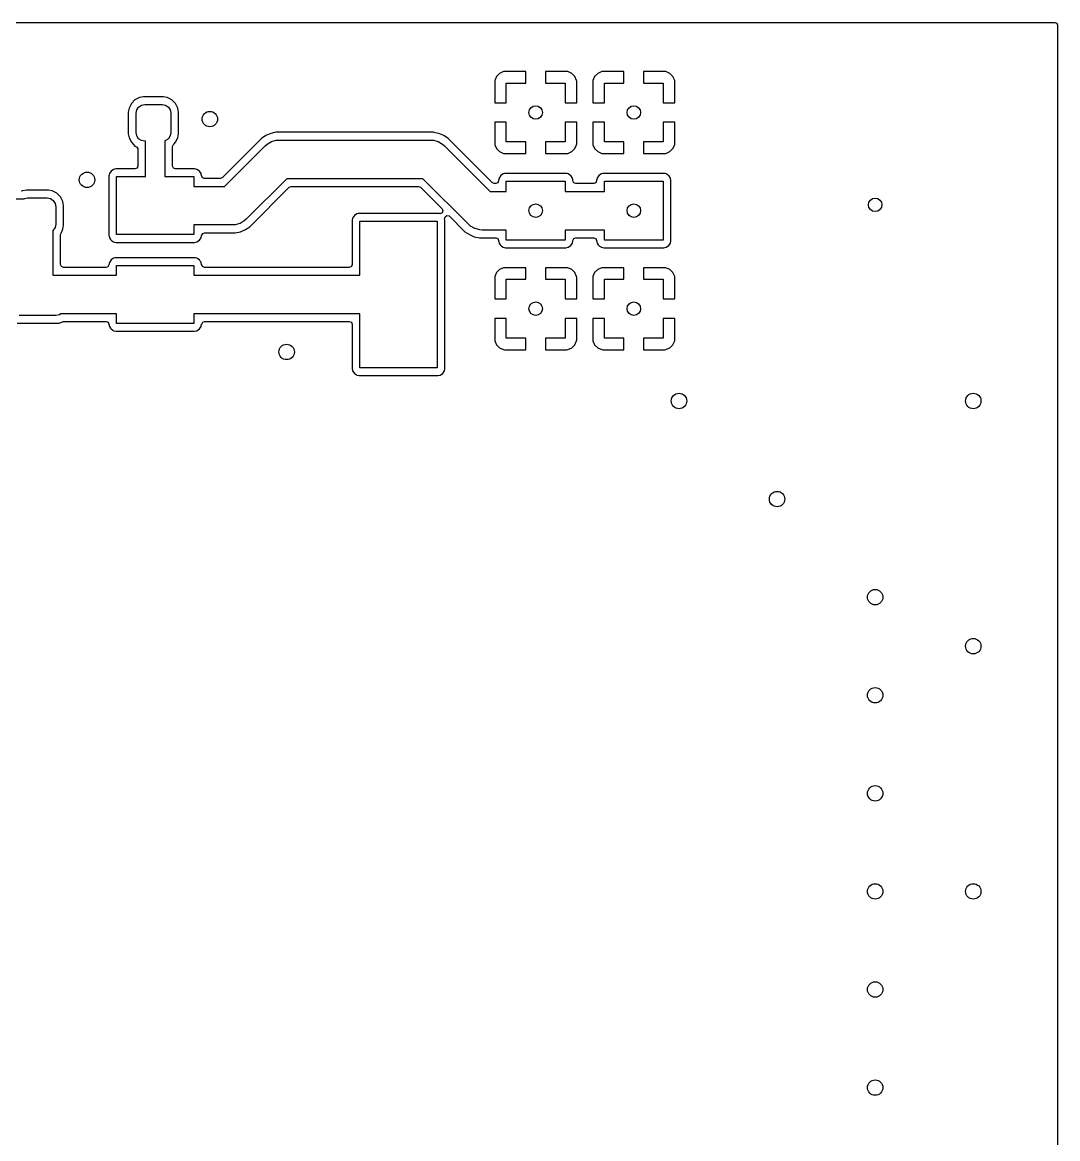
# Model space of a CAD drawing. Extents: x 2.36 to 5.14, y -5.39 to -2.61.
# Drawn here: x 4.081 to 5.136, y -3.752 to -2.614 of the extents above; entities that cross this region are included whole.
import ezdxf

# ---------------------------------------------------------------- set-up
doc = ezdxf.new("R2010")
doc.units = 0
doc.header["$MEASUREMENT"] = 0
doc.layers.add('BLACK', color=7, linetype='CONTINUOUS')

msp = doc.modelspace()

# ---------------------------------------------------------------- linework, layer by layer
at = {"layer": 'BLACK', "linetype": 'CONTINUOUS'}
for p, q in [((2.3669, -2.614), (5.1331, -2.614)), ((5.1331, -2.614), (5.1352, -2.6148)), ((5.1352, -2.6148), (5.136, -2.6169)), ((5.136, -2.6169), (5.136, -5.3831)), ((4.5622, -2.6732), (4.5621, -2.6741)), ((4.5621, -2.6741), (4.5621, -2.6959)), ((4.564, -2.6691), (4.5622, -2.6732)), ((4.5671, -2.666), (4.564, -2.6691)), ((4.5712, -2.6642), (4.5671, -2.666)), ((4.5722, -2.6641), (4.5712, -2.6642)), ((4.5712, -2.6642), (4.5712, -2.6642)), ((4.5939, -2.6641), (4.5722, -2.6641)), ((4.5939, -2.6759), (4.5939, -2.6641)), ((4.6357, -2.6641), (4.6139, -2.6641)), ((4.6139, -2.6641), (4.6139, -2.6759)), ((4.6367, -2.6642), (4.6357, -2.6641)), ((4.6407, -2.666), (4.6367, -2.6642)), ((4.6367, -2.6642), (4.6367, -2.6642)), ((4.6438, -2.6691), (4.6407, -2.666)), ((4.6456, -2.6732), (4.6438, -2.6691)), ((4.6457, -2.6741), (4.6456, -2.6732)), ((4.6456, -2.6732), (4.6456, -2.6732)), ((4.6457, -2.6959), (4.6457, -2.6741)), ((4.6457, -2.6741), (4.6457, -2.6741)), ((4.6622, -2.6732), (4.6621, -2.6741)), ((4.6621, -2.6741), (4.6621, -2.6959)), ((4.664, -2.6691), (4.6622, -2.6732)), ((4.6671, -2.666), (4.664, -2.6691)), ((4.6712, -2.6642), (4.6671, -2.666)), ((4.6722, -2.6641), (4.6712, -2.6642)), ((4.6712, -2.6642), (4.6712, -2.6642)), ((4.6939, -2.6641), (4.6722, -2.6641)), ((4.6939, -2.6759), (4.6939, -2.6641)), ((4.7357, -2.6641), (4.7139, -2.6641)), ((4.7139, -2.6641), (4.7139, -2.6759)), ((4.7367, -2.6642), (4.7357, -2.6641)), ((4.7407, -2.666), (4.7367, -2.6642)), ((4.7367, -2.6642), (4.7367, -2.6642)), ((4.7438, -2.6691), (4.7407, -2.666)), ((4.7456, -2.6732), (4.7438, -2.6691)), ((4.7457, -2.6741), (4.7456, -2.6732)), ((4.7456, -2.6732), (4.7456, -2.6732)), ((4.7457, -2.6959), (4.7457, -2.6741)), ((4.5739, -2.6959), (4.5739, -2.6759)), ((4.5739, -2.6759), (4.5939, -2.6759)), ((4.6139, -2.6759), (4.6339, -2.6759)), ((4.6339, -2.6759), (4.6339, -2.6959)), ((4.6739, -2.6959), (4.6739, -2.6759)), ((4.6739, -2.6759), (4.6939, -2.6759)), ((4.7139, -2.6759), (4.7339, -2.6759)), ((4.7339, -2.6759), (4.7339, -2.6959)), ((4.1917, -2.6967), (4.1893, -2.7015)), ((4.1954, -2.693), (4.1917, -2.6967)), ((4.2001, -2.6906), (4.1954, -2.693)), ((4.2041, -2.6899), (4.2001, -2.6906)), ((4.2001, -2.6906), (4.2001, -2.6906)), ((4.2244, -2.6899), (4.2041, -2.6899)), ((4.2041, -2.6899), (4.2041, -2.6899)), ((4.2283, -2.6906), (4.2244, -2.6899)), ((4.2244, -2.6899), (4.2244, -2.6899)), ((4.2331, -2.693), (4.2283, -2.6906)), ((4.2283, -2.6906), (4.2283, -2.6906)), ((4.2368, -2.6967), (4.2331, -2.693)), ((4.2331, -2.693), (4.2331, -2.693)), ((4.2392, -2.7015), (4.2368, -2.6967)), ((4.5621, -2.6959), (4.5739, -2.6959)), ((4.6339, -2.6959), (4.6457, -2.6959)), ((4.6621, -2.6959), (4.6739, -2.6959)), ((4.7339, -2.6959), (4.7457, -2.6959)), ((4.1893, -2.7015), (4.1886, -2.7054)), ((4.1886, -2.7054), (4.1886, -2.7277)), ((4.1893, -2.7015), (4.1893, -2.7015)), ((4.1965, -2.7067), (4.1972, -2.7033)), ((4.1965, -2.7264), (4.1965, -2.7067)), ((4.1972, -2.7033), (4.1991, -2.7004)), ((4.1991, -2.7004), (4.202, -2.6985)), ((4.202, -2.6985), (4.2054, -2.6978)), ((4.2054, -2.6978), (4.2231, -2.6978)), ((4.2231, -2.6978), (4.2265, -2.6985)), ((4.2265, -2.6985), (4.2294, -2.7004)), ((4.2294, -2.7004), (4.2313, -2.7033)), ((4.2313, -2.7033), (4.232, -2.7067)), ((4.232, -2.7067), (4.232, -2.7264)), ((4.2398, -2.7054), (4.2392, -2.7015)), ((4.2398, -2.7277), (4.2398, -2.7054)), ((4.5621, -2.7159), (4.5621, -2.7377)), ((4.5739, -2.7159), (4.5621, -2.7159)), ((4.5739, -2.7359), (4.5739, -2.7159)), ((4.6457, -2.7159), (4.6339, -2.7159)), ((4.6339, -2.7159), (4.6339, -2.7359)), ((4.6457, -2.7377), (4.6457, -2.7159)), ((4.6621, -2.7159), (4.6621, -2.7377)), ((4.6739, -2.7159), (4.6621, -2.7159)), ((4.6739, -2.7359), (4.6739, -2.7159)), ((4.7457, -2.7159), (4.7339, -2.7159)), ((4.7339, -2.7159), (4.7339, -2.7359)), ((4.7457, -2.7377), (4.7457, -2.7159)), ((4.1886, -2.7277), (4.1893, -2.7316)), ((4.1972, -2.7298), (4.1965, -2.7264)), ((4.1991, -2.7326), (4.1972, -2.7298)), ((4.2313, -2.7298), (4.2294, -2.7326)), ((4.232, -2.7264), (4.2313, -2.7298)), ((4.2392, -2.7316), (4.2398, -2.7277)), ((4.3289, -2.7293), (4.3244, -2.7323)), ((4.3339, -2.7272), (4.3289, -2.7293)), ((4.3377, -2.7264), (4.3339, -2.7272)), ((4.3339, -2.7272), (4.3339, -2.7272)), ((4.3393, -2.7261), (4.3377, -2.7264)), ((4.3447, -2.7261), (4.3393, -2.7261)), ((4.4581, -2.7261), (4.3447, -2.7261)), ((4.4997, -2.7261), (4.4581, -2.7261)), ((4.5015, -2.7265), (4.4997, -2.7261)), ((4.4997, -2.7261), (4.4997, -2.7261)), ((4.5051, -2.7272), (4.5015, -2.7265)), ((4.5101, -2.7293), (4.5051, -2.7272)), ((4.5051, -2.7272), (4.5051, -2.7272)), ((4.5146, -2.7323), (4.5101, -2.7293)), ((4.1893, -2.7316), (4.1893, -2.7316)), ((4.1893, -2.7316), (4.1917, -2.7363)), ((4.1917, -2.7363), (4.1954, -2.7401)), ((4.1954, -2.7401), (4.1968, -2.7408)), ((4.1968, -2.7408), (4.1982, -2.7425)), ((4.1982, -2.7425), (4.1983, -2.7434)), ((4.202, -2.7346), (4.1991, -2.7326)), ((4.2054, -2.7352), (4.202, -2.7346)), ((4.2062, -2.7352), (4.2054, -2.7352)), ((4.2062, -2.7713), (4.2062, -2.7352)), ((4.2265, -2.7346), (4.2259, -2.7347)), ((4.2259, -2.7347), (4.2259, -2.7713)), ((4.2294, -2.7326), (4.2265, -2.7346)), ((4.2338, -2.7406), (4.2347, -2.7385)), ((4.2338, -2.7605), (4.2338, -2.7406)), ((4.2347, -2.7385), (4.2355, -2.7377)), ((4.2355, -2.7377), (4.2368, -2.7363)), ((4.2368, -2.7363), (4.2392, -2.7316)), ((4.3244, -2.7323), (4.2843, -2.7724)), ((4.2867, -2.7812), (4.3281, -2.7398)), ((4.3244, -2.7323), (4.3244, -2.7323)), ((4.3281, -2.7398), (4.33, -2.7381)), ((4.33, -2.7381), (4.3344, -2.7355)), ((4.33, -2.7381), (4.33, -2.7381)), ((4.3344, -2.7355), (4.3394, -2.7342)), ((4.3394, -2.7342), (4.342, -2.734)), ((4.3394, -2.7342), (4.3394, -2.7342)), ((4.342, -2.734), (4.4554, -2.734)), ((4.4554, -2.734), (4.497, -2.734)), ((4.497, -2.734), (4.4996, -2.7342)), ((4.4996, -2.7342), (4.4996, -2.7342)), ((4.4996, -2.7342), (4.5046, -2.7355)), ((4.5046, -2.7355), (4.509, -2.7381)), ((4.509, -2.7381), (4.509, -2.7381)), ((4.509, -2.7381), (4.5109, -2.7398)), ((4.5109, -2.7398), (4.5575, -2.7863)), ((4.5599, -2.7776), (4.5146, -2.7323)), ((4.5621, -2.7377), (4.5622, -2.7387)), ((4.5622, -2.7387), (4.5622, -2.7387)), ((4.5622, -2.7387), (4.564, -2.7427)), ((4.564, -2.7427), (4.5671, -2.7458)), ((4.5939, -2.7359), (4.5739, -2.7359)), ((4.5939, -2.7477), (4.5939, -2.7359)), ((4.6339, -2.7359), (4.6139, -2.7359)), ((4.6139, -2.7359), (4.6139, -2.7477)), ((4.6407, -2.7458), (4.6438, -2.7427)), ((4.6438, -2.7427), (4.6456, -2.7387)), ((4.6456, -2.7387), (4.6457, -2.7377)), ((4.6621, -2.7377), (4.6622, -2.7387)), ((4.6622, -2.7387), (4.6622, -2.7387)), ((4.6622, -2.7387), (4.664, -2.7427)), ((4.664, -2.7427), (4.6671, -2.7458)), ((4.6939, -2.7359), (4.6739, -2.7359)), ((4.6939, -2.7477), (4.6939, -2.7359)), ((4.7339, -2.7359), (4.7139, -2.7359)), ((4.7139, -2.7359), (4.7139, -2.7477)), ((4.7407, -2.7458), (4.7438, -2.7427)), ((4.7438, -2.7427), (4.7456, -2.7387)), ((4.7456, -2.7387), (4.7457, -2.7377)), ((4.1983, -2.7434), (4.1983, -2.7605)), ((4.5671, -2.7458), (4.5712, -2.7476)), ((4.5712, -2.7476), (4.5712, -2.7476)), ((4.5712, -2.7476), (4.5722, -2.7477)), ((4.5722, -2.7477), (4.5939, -2.7477)), ((4.6139, -2.7477), (4.6357, -2.7477)), ((4.6357, -2.7477), (4.6367, -2.7476)), ((4.6367, -2.7476), (4.6407, -2.7458)), ((4.6367, -2.7476), (4.6367, -2.7476)), ((4.6671, -2.7458), (4.6712, -2.7476)), ((4.6712, -2.7476), (4.6712, -2.7476)), ((4.6712, -2.7476), (4.6722, -2.7477)), ((4.6722, -2.7477), (4.6939, -2.7477)), ((4.7139, -2.7477), (4.7357, -2.7477)), ((4.7357, -2.7477), (4.7367, -2.7476)), ((4.7367, -2.7476), (4.7407, -2.7458)), ((4.7367, -2.7476), (4.7367, -2.7476)), ((4.1736, -2.7639), (4.171, -2.7656)), ((4.1748, -2.7637), (4.1736, -2.7639)), ((4.1759, -2.7634), (4.1748, -2.7637)), ((4.1954, -2.7634), (4.1759, -2.7634)), ((4.1975, -2.7626), (4.1954, -2.7634)), ((4.1983, -2.7605), (4.1975, -2.7626)), ((4.2347, -2.7626), (4.2338, -2.7605)), ((4.2367, -2.7634), (4.2347, -2.7626)), ((4.2562, -2.7634), (4.2367, -2.7634)), ((4.2574, -2.7637), (4.2562, -2.7634)), ((4.2562, -2.7634), (4.2562, -2.7634)), ((4.2585, -2.7639), (4.2574, -2.7637)), ((4.2603, -2.765), (4.2585, -2.7639)), ((4.2585, -2.7639), (4.2585, -2.7639)), ((4.2611, -2.7656), (4.2603, -2.765)), ((4.1691, -2.7693), (4.1688, -2.7705)), ((4.1688, -2.7705), (4.1688, -2.8312)), ((4.1693, -2.7682), (4.1691, -2.7693)), ((4.171, -2.7656), (4.1693, -2.7682)), ((4.171, -2.7656), (4.171, -2.7656)), ((4.1767, -2.8304), (4.1767, -2.7713)), ((4.1767, -2.7713), (4.2062, -2.7713)), ((4.2259, -2.7713), (4.2555, -2.7713)), ((4.2555, -2.7713), (4.2555, -2.7812)), ((4.2629, -2.7682), (4.2611, -2.7656)), ((4.2633, -2.7705), (4.2629, -2.7682)), ((4.2634, -2.7706), (4.2633, -2.7705)), ((4.2633, -2.7705), (4.2633, -2.7705)), ((4.2634, -2.7707), (4.2634, -2.7706)), ((4.2642, -2.7724), (4.2634, -2.7707)), ((4.2634, -2.7707), (4.2634, -2.7707)), ((4.2634, -2.7707), (4.2634, -2.7707)), ((4.2663, -2.7733), (4.2642, -2.7724)), ((4.2822, -2.7733), (4.2663, -2.7733)), ((4.2843, -2.7724), (4.2822, -2.7733)), ((4.3501, -2.7734), (4.3087, -2.8148)), ((4.4554, -2.7734), (4.3501, -2.7734)), ((4.4889, -2.7734), (4.4554, -2.7734)), ((4.5354, -2.8199), (4.4889, -2.7734)), ((4.566, -2.7755), (4.5652, -2.7776)), ((4.5665, -2.7728), (4.566, -2.7751)), ((4.566, -2.7751), (4.566, -2.7755)), ((4.5682, -2.7702), (4.5665, -2.7728)), ((4.5709, -2.7685), (4.5682, -2.7702)), ((4.5682, -2.7702), (4.5682, -2.7702)), ((4.572, -2.7682), (4.5709, -2.7685)), ((4.5732, -2.768), (4.572, -2.7682)), ((4.6347, -2.768), (4.5732, -2.768)), ((4.5739, -2.7863), (4.5739, -2.7759)), ((4.5739, -2.7759), (4.6339, -2.7759)), ((4.6339, -2.7759), (4.6339, -2.7863)), ((4.6359, -2.7682), (4.6347, -2.768)), ((4.637, -2.7685), (4.6359, -2.7682)), ((4.6383, -2.7693), (4.637, -2.7685)), ((4.637, -2.7685), (4.637, -2.7685)), ((4.6396, -2.7702), (4.6383, -2.7693)), ((4.6414, -2.7728), (4.6396, -2.7702)), ((4.6417, -2.7747), (4.6414, -2.7728)), ((4.6418, -2.7751), (4.6417, -2.7747)), ((4.6418, -2.7755), (4.6418, -2.7751)), ((4.6427, -2.7776), (4.6418, -2.7755)), ((4.666, -2.7755), (4.6652, -2.7776)), ((4.6665, -2.7728), (4.666, -2.7751)), ((4.666, -2.7751), (4.666, -2.7755)), ((4.6682, -2.7702), (4.6665, -2.7728)), ((4.6709, -2.7685), (4.6682, -2.7702)), ((4.6682, -2.7702), (4.6682, -2.7702)), ((4.672, -2.7682), (4.6709, -2.7685)), ((4.6732, -2.768), (4.672, -2.7682)), ((4.7347, -2.768), (4.6732, -2.768)), ((4.6739, -2.7863), (4.6739, -2.7759)), ((4.6739, -2.7759), (4.7339, -2.7759)), ((4.7339, -2.7759), (4.7339, -2.8359)), ((4.7359, -2.7682), (4.7347, -2.768)), ((4.737, -2.7685), (4.7359, -2.7682)), ((4.7383, -2.7693), (4.737, -2.7685)), ((4.737, -2.7685), (4.737, -2.7685)), ((4.7396, -2.7702), (4.7383, -2.7693)), ((4.7414, -2.7728), (4.7396, -2.7702)), ((4.7418, -2.7751), (4.7414, -2.7728)), ((4.7418, -2.8367), (4.7418, -2.7751)), ((4.0808, -2.7858), (4.0795, -2.7861)), ((4.0809, -2.7858), (4.0808, -2.7858)), ((4.0848, -2.7851), (4.0809, -2.7858)), ((4.0809, -2.7858), (4.0809, -2.7858)), ((4.1072, -2.7851), (4.0848, -2.7851)), ((4.0848, -2.7851), (4.0848, -2.7851)), ((4.1111, -2.7858), (4.1072, -2.7851)), ((4.1072, -2.7851), (4.1072, -2.7851)), ((4.1158, -2.7882), (4.1111, -2.7858)), ((4.1111, -2.7858), (4.1111, -2.7858)), ((4.1196, -2.7919), (4.1158, -2.7882)), ((4.1158, -2.7882), (4.1158, -2.7882)), ((4.2555, -2.7812), (4.2867, -2.7812)), ((4.3124, -2.8223), (4.3525, -2.7821)), ((4.3525, -2.7821), (4.3546, -2.7813)), ((4.3546, -2.7813), (4.4527, -2.7813)), ((4.4527, -2.7813), (4.4844, -2.7813)), ((4.4844, -2.7813), (4.4865, -2.7821)), ((4.4865, -2.7821), (4.5084, -2.8041)), ((4.5575, -2.7863), (4.5739, -2.7863)), ((4.562, -2.7784), (4.5599, -2.7776)), ((4.5631, -2.7784), (4.562, -2.7784)), ((4.5652, -2.7776), (4.5631, -2.7784)), ((4.6339, -2.7863), (4.6739, -2.7863)), ((4.6447, -2.7784), (4.6427, -2.7776)), ((4.6631, -2.7784), (4.6447, -2.7784)), ((4.6652, -2.7776), (4.6631, -2.7784)), ((4.0645, -2.794), (4.0823, -2.794)), ((4.0823, -2.794), (4.0828, -2.7937)), ((4.0828, -2.7937), (4.0862, -2.793)), ((4.0862, -2.793), (4.1058, -2.793)), ((4.1058, -2.793), (4.1092, -2.7937)), ((4.1092, -2.7937), (4.1121, -2.7956)), ((4.1121, -2.7956), (4.114, -2.7985)), ((4.114, -2.7985), (4.1147, -2.8019)), ((4.122, -2.7966), (4.1196, -2.7919)), ((4.1226, -2.8006), (4.122, -2.7966)), ((4.1147, -2.8019), (4.1147, -2.8196)), ((4.1226, -2.8209), (4.1226, -2.8006)), ((4.4191, -2.8109), (4.4173, -2.8135)), ((4.4217, -2.8092), (4.4191, -2.8109)), ((4.4191, -2.8109), (4.4191, -2.8109)), ((4.4228, -2.8089), (4.4217, -2.8092)), ((4.424, -2.8087), (4.4228, -2.8089)), ((4.5043, -2.8087), (4.424, -2.8087)), ((4.5058, -2.809), (4.5043, -2.8087)), ((4.5063, -2.8091), (4.5058, -2.809)), ((4.5084, -2.8082), (4.5063, -2.8091)), ((4.5084, -2.8041), (4.5093, -2.8061)), ((4.5093, -2.8061), (4.5084, -2.8082)), ((4.5115, -2.8121), (4.5134, -2.8109)), ((4.5134, -2.8109), (4.5156, -2.8113)), ((4.1147, -2.8196), (4.114, -2.823)), ((4.122, -2.8248), (4.1226, -2.8209)), ((4.2948, -2.8205), (4.2555, -2.8205)), ((4.2555, -2.8205), (4.2555, -2.8304)), ((4.2974, -2.8204), (4.2948, -2.8205)), ((4.3024, -2.819), (4.2974, -2.8204)), ((4.2974, -2.8204), (4.2974, -2.8204)), ((4.3026, -2.8189), (4.3024, -2.819)), ((4.3068, -2.8165), (4.3026, -2.8189)), ((4.3087, -2.8148), (4.3068, -2.8165)), ((4.3068, -2.8165), (4.3068, -2.8165)), ((4.3079, -2.8253), (4.3124, -2.8223)), ((4.4173, -2.8135), (4.4169, -2.8158)), ((4.4169, -2.8158), (4.4169, -2.8609)), ((4.4247, -2.8717), (4.4247, -2.8166)), ((4.4247, -2.8166), (4.5035, -2.8166)), ((4.5035, -2.8166), (4.5035, -2.9662)), ((4.5111, -2.8143), (4.5115, -2.8121)), ((4.5114, -2.8158), (4.5111, -2.8143)), ((4.5114, -2.8741), (4.5114, -2.8158)), ((4.5156, -2.8113), (4.516, -2.8117)), ((4.516, -2.8117), (4.5317, -2.8274)), ((4.5373, -2.8216), (4.5354, -2.8199)), ((4.5418, -2.8242), (4.5373, -2.8216)), ((4.5373, -2.8216), (4.5373, -2.8216)), ((4.1121, -2.8259), (4.1117, -2.8261)), ((4.1117, -2.8261), (4.1117, -2.8717)), ((4.114, -2.823), (4.1121, -2.8259)), ((4.1196, -2.8301), (4.12, -2.8288)), ((4.1196, -2.8609), (4.1196, -2.8301)), ((4.12, -2.8288), (4.122, -2.8248)), ((4.1688, -2.8312), (4.1689, -2.8318)), ((4.1689, -2.8318), (4.1693, -2.8335)), ((4.1693, -2.8335), (4.1704, -2.8352)), ((4.2555, -2.8304), (4.1767, -2.8304)), ((4.2611, -2.8361), (4.2629, -2.8335)), ((4.2629, -2.8335), (4.2633, -2.8312)), ((4.2633, -2.8312), (4.2634, -2.8311)), ((4.2633, -2.8312), (4.2633, -2.8312)), ((4.2634, -2.831), (4.2644, -2.8291)), ((4.2634, -2.8311), (4.2634, -2.831)), ((4.2634, -2.831), (4.2634, -2.831)), ((4.2634, -2.831), (4.2634, -2.831)), ((4.2644, -2.8291), (4.2663, -2.8284)), ((4.2663, -2.8284), (4.2975, -2.8284)), ((4.2975, -2.8284), (4.3029, -2.8274)), ((4.2975, -2.8284), (4.2975, -2.8284)), ((4.3029, -2.8274), (4.3079, -2.8253)), ((4.5317, -2.8274), (4.5363, -2.8304)), ((4.5363, -2.8304), (4.5413, -2.8325)), ((4.5413, -2.8325), (4.5466, -2.8336)), ((4.5422, -2.8243), (4.5418, -2.8242)), ((4.5468, -2.8255), (4.5422, -2.8243)), ((4.5466, -2.8336), (4.5466, -2.8336)), ((4.5466, -2.8336), (4.5631, -2.8336)), ((4.5493, -2.8257), (4.5468, -2.8255)), ((4.5468, -2.8255), (4.5468, -2.8255)), ((4.5739, -2.8257), (4.5493, -2.8257)), ((4.5631, -2.8336), (4.5652, -2.8344)), ((4.5739, -2.8359), (4.5739, -2.8257)), ((4.6739, -2.8257), (4.6339, -2.8257)), ((4.6339, -2.8257), (4.6339, -2.8359)), ((4.6427, -2.8344), (4.6447, -2.8336)), ((4.6447, -2.8336), (4.6631, -2.8336)), ((4.6631, -2.8336), (4.6652, -2.8344)), ((4.6739, -2.8359), (4.6739, -2.8257)), ((4.1704, -2.8352), (4.171, -2.8361)), ((4.171, -2.8361), (4.1719, -2.8367)), ((4.1719, -2.8367), (4.1736, -2.8378)), ((4.1736, -2.8378), (4.1736, -2.8378)), ((4.1736, -2.8378), (4.1736, -2.8378)), ((4.1736, -2.8378), (4.1759, -2.8383)), ((4.1759, -2.8383), (4.1759, -2.8383)), ((4.1759, -2.8383), (4.2562, -2.8383)), ((4.2562, -2.8383), (4.2585, -2.8378)), ((4.2562, -2.8383), (4.2562, -2.8383)), ((4.2585, -2.8378), (4.2611, -2.8361)), ((4.5652, -2.8344), (4.566, -2.8365)), ((4.566, -2.8365), (4.566, -2.8367)), ((4.566, -2.8367), (4.5663, -2.8378)), ((4.5663, -2.8378), (4.5665, -2.839)), ((4.5665, -2.839), (4.5677, -2.8407)), ((4.5677, -2.8407), (4.5682, -2.8416)), ((4.5682, -2.8416), (4.5691, -2.8422)), ((4.5691, -2.8422), (4.5709, -2.8433)), ((4.5709, -2.8433), (4.5709, -2.8433)), ((4.5709, -2.8433), (4.5709, -2.8433)), ((4.5709, -2.8433), (4.5732, -2.8438)), ((4.5732, -2.8438), (4.5732, -2.8438)), ((4.5732, -2.8438), (4.6347, -2.8438)), ((4.6339, -2.8359), (4.5739, -2.8359)), ((4.6347, -2.8438), (4.637, -2.8433)), ((4.6347, -2.8438), (4.6347, -2.8438)), ((4.637, -2.8433), (4.6396, -2.8416)), ((4.6396, -2.8416), (4.6414, -2.839)), ((4.6414, -2.839), (4.6418, -2.8367)), ((4.6418, -2.8365), (4.6427, -2.8344)), ((4.6418, -2.8367), (4.6418, -2.8365)), ((4.6652, -2.8344), (4.666, -2.8365)), ((4.666, -2.8365), (4.666, -2.8367)), ((4.666, -2.8367), (4.6663, -2.8378)), ((4.6663, -2.8378), (4.6665, -2.839)), ((4.6665, -2.839), (4.6677, -2.8407)), ((4.6677, -2.8407), (4.6682, -2.8416)), ((4.6682, -2.8416), (4.6691, -2.8422)), ((4.6691, -2.8422), (4.6709, -2.8433)), ((4.6709, -2.8433), (4.6709, -2.8433)), ((4.6709, -2.8433), (4.6709, -2.8433)), ((4.6709, -2.8433), (4.6732, -2.8438)), ((4.6732, -2.8438), (4.6732, -2.8438)), ((4.6732, -2.8438), (4.7347, -2.8438)), ((4.7339, -2.8359), (4.6739, -2.8359)), ((4.7347, -2.8438), (4.737, -2.8433)), ((4.7347, -2.8438), (4.7347, -2.8438)), ((4.737, -2.8433), (4.7396, -2.8416)), ((4.7396, -2.8416), (4.7414, -2.839)), ((4.7414, -2.839), (4.7418, -2.8367)), ((4.171, -2.8562), (4.1693, -2.8588)), ((4.1736, -2.8544), (4.171, -2.8562)), ((4.171, -2.8562), (4.171, -2.8562)), ((4.1751, -2.8541), (4.1736, -2.8544)), ((4.1759, -2.854), (4.1751, -2.8541)), ((4.2562, -2.854), (4.1759, -2.854)), ((4.2571, -2.8541), (4.2562, -2.854)), ((4.2585, -2.8544), (4.2571, -2.8541)), ((4.2595, -2.8551), (4.2585, -2.8544)), ((4.2585, -2.8544), (4.2585, -2.8544)), ((4.2611, -2.8562), (4.2595, -2.8551)), ((4.2619, -2.8573), (4.2611, -2.8562)), ((4.1205, -2.863), (4.1196, -2.8609)), ((4.1226, -2.8638), (4.1205, -2.863)), ((4.1659, -2.8638), (4.1226, -2.8638)), ((4.1678, -2.8632), (4.1659, -2.8638)), ((4.1688, -2.8612), (4.1678, -2.8632)), ((4.1693, -2.8588), (4.1688, -2.8611)), ((4.1688, -2.8611), (4.1688, -2.8612)), ((4.1688, -2.8612), (4.1688, -2.8612)), ((4.1688, -2.8612), (4.1688, -2.8612)), ((4.1688, -2.8612), (4.1688, -2.8612)), ((4.1767, -2.8717), (4.1767, -2.8619)), ((4.1767, -2.8619), (4.2555, -2.8619)), ((4.2555, -2.8619), (4.2555, -2.8717)), ((4.2627, -2.8585), (4.2619, -2.8573)), ((4.2629, -2.8588), (4.2627, -2.8585)), ((4.2633, -2.8611), (4.2629, -2.8588)), ((4.2634, -2.8612), (4.2633, -2.8611)), ((4.2633, -2.8611), (4.2633, -2.8611)), ((4.2642, -2.863), (4.2634, -2.8612)), ((4.2634, -2.8612), (4.2634, -2.8612)), ((4.2634, -2.8612), (4.2634, -2.8612)), ((4.2634, -2.8612), (4.2634, -2.8612)), ((4.2663, -2.8638), (4.2642, -2.863)), ((4.4139, -2.8638), (4.2663, -2.8638)), ((4.416, -2.863), (4.4139, -2.8638)), ((4.4169, -2.8609), (4.416, -2.863)), ((4.5671, -2.866), (4.564, -2.8691)), ((4.5712, -2.8642), (4.5671, -2.866)), ((4.5722, -2.8641), (4.5712, -2.8642)), ((4.5712, -2.8642), (4.5712, -2.8642)), ((4.5939, -2.8641), (4.5722, -2.8641)), ((4.5939, -2.8759), (4.5939, -2.8641)), ((4.6357, -2.8641), (4.6139, -2.8641)), ((4.6139, -2.8641), (4.6139, -2.8759)), ((4.6367, -2.8642), (4.6357, -2.8641)), ((4.6407, -2.866), (4.6367, -2.8642)), ((4.6367, -2.8642), (4.6367, -2.8642)), ((4.6438, -2.8691), (4.6407, -2.866)), ((4.6671, -2.866), (4.664, -2.8691)), ((4.6712, -2.8642), (4.6671, -2.866)), ((4.6722, -2.8641), (4.6712, -2.8642)), ((4.6712, -2.8642), (4.6712, -2.8642)), ((4.6939, -2.8641), (4.6722, -2.8641)), ((4.6939, -2.8759), (4.6939, -2.8641)), ((4.7357, -2.8641), (4.7139, -2.8641)), ((4.7139, -2.8641), (4.7139, -2.8759)), ((4.7367, -2.8642), (4.7357, -2.8641)), ((4.7407, -2.866), (4.7367, -2.8642)), ((4.7367, -2.8642), (4.7367, -2.8642)), ((4.7438, -2.8691), (4.7407, -2.866)), ((4.1117, -2.8717), (4.1767, -2.8717)), ((4.2555, -2.8717), (4.4247, -2.8717)), ((4.5114, -2.967), (4.5114, -2.8741)), ((4.5622, -2.8732), (4.5621, -2.8741)), ((4.5621, -2.8741), (4.5621, -2.8959)), ((4.564, -2.8691), (4.5622, -2.8732)), ((4.5739, -2.8959), (4.5739, -2.8759)), ((4.5739, -2.8759), (4.5939, -2.8759)), ((4.6139, -2.8759), (4.6339, -2.8759)), ((4.6339, -2.8759), (4.6339, -2.8959)), ((4.6456, -2.8732), (4.6438, -2.8691)), ((4.6457, -2.8741), (4.6456, -2.8732)), ((4.6456, -2.8732), (4.6456, -2.8732)), ((4.6457, -2.8959), (4.6457, -2.8741)), ((4.6457, -2.8741), (4.6457, -2.8741)), ((4.6622, -2.8732), (4.6621, -2.8741)), ((4.6621, -2.8741), (4.6621, -2.8959)), ((4.664, -2.8691), (4.6622, -2.8732)), ((4.6739, -2.8959), (4.6739, -2.8759)), ((4.6739, -2.8759), (4.6939, -2.8759)), ((4.7139, -2.8759), (4.7339, -2.8759)), ((4.7339, -2.8759), (4.7339, -2.8959)), ((4.7456, -2.8732), (4.7438, -2.8691)), ((4.7457, -2.8741), (4.7456, -2.8732)), ((4.7456, -2.8732), (4.7456, -2.8732)), ((4.7457, -2.8959), (4.7457, -2.8741)), ((4.5621, -2.8959), (4.5739, -2.8959)), ((4.6339, -2.8959), (4.6457, -2.8959)), ((4.6621, -2.8959), (4.6739, -2.8959)), ((4.7339, -2.8959), (4.7457, -2.8959)), ((4.1147, -2.9128), (4.0773, -2.9128)), ((4.1185, -2.912), (4.1147, -2.9128)), ((4.1199, -2.9111), (4.1185, -2.912)), ((4.1767, -2.9111), (4.1199, -2.9111)), ((4.1767, -2.9209), (4.1767, -2.9111)), ((4.4247, -2.9111), (4.2555, -2.9111)), ((4.2555, -2.9111), (4.2555, -2.9209)), ((4.4247, -2.9662), (4.4247, -2.9111)), ((4.0752, -2.9207), (4.1168, -2.9207)), ((4.1168, -2.9207), (4.118, -2.9206)), ((4.1168, -2.9207), (4.1168, -2.9207)), ((4.118, -2.9206), (4.1209, -2.9196)), ((4.1209, -2.9196), (4.1221, -2.9191)), ((4.1221, -2.9191), (4.1231, -2.919)), ((4.1231, -2.919), (4.1659, -2.919)), ((4.1659, -2.919), (4.168, -2.9198)), ((4.168, -2.9198), (4.1688, -2.9216)), ((4.1688, -2.9216), (4.1688, -2.9216)), ((4.1688, -2.9216), (4.1688, -2.9216)), ((4.1688, -2.9216), (4.1688, -2.9216)), ((4.1688, -2.9216), (4.1688, -2.9217)), ((4.1688, -2.9217), (4.1693, -2.924)), ((4.1693, -2.924), (4.1704, -2.9257)), ((4.2555, -2.9209), (4.1767, -2.9209)), ((4.2611, -2.9266), (4.2629, -2.924)), ((4.2629, -2.924), (4.2633, -2.9217)), ((4.2633, -2.9217), (4.2634, -2.9216)), ((4.2633, -2.9217), (4.2633, -2.9217)), ((4.2634, -2.9216), (4.2644, -2.9196)), ((4.2634, -2.9216), (4.2634, -2.9216)), ((4.2634, -2.9216), (4.2634, -2.9216)), ((4.2634, -2.9216), (4.2634, -2.9216)), ((4.2644, -2.9196), (4.2663, -2.919)), ((4.2663, -2.919), (4.4139, -2.919)), ((4.4139, -2.919), (4.416, -2.9198)), ((4.416, -2.9198), (4.4169, -2.9219)), ((4.4169, -2.9219), (4.4169, -2.967)), ((4.5621, -2.9159), (4.5621, -2.9377)), ((4.5739, -2.9159), (4.5621, -2.9159)), ((4.5739, -2.9359), (4.5739, -2.9159)), ((4.6457, -2.9159), (4.6339, -2.9159)), ((4.6339, -2.9159), (4.6339, -2.9359)), ((4.6457, -2.9377), (4.6457, -2.9159)), ((4.6621, -2.9159), (4.6621, -2.9377)), ((4.6739, -2.9159), (4.6621, -2.9159)), ((4.6739, -2.9359), (4.6739, -2.9159)), ((4.7457, -2.9159), (4.7339, -2.9159)), ((4.7339, -2.9159), (4.7339, -2.9359)), ((4.7457, -2.9377), (4.7457, -2.9159)), ((4.1704, -2.9257), (4.171, -2.9266)), ((4.171, -2.9266), (4.1728, -2.9278)), ((4.1728, -2.9278), (4.1736, -2.9284)), ((4.1736, -2.9284), (4.1736, -2.9284)), ((4.1736, -2.9284), (4.1736, -2.9284)), ((4.1736, -2.9284), (4.1759, -2.9288)), ((4.1759, -2.9288), (4.1759, -2.9288)), ((4.1759, -2.9288), (4.2562, -2.9288)), ((4.2562, -2.9288), (4.2585, -2.9284)), ((4.2562, -2.9288), (4.2562, -2.9288)), ((4.2585, -2.9284), (4.2611, -2.9266)), ((4.5939, -2.9359), (4.5739, -2.9359)), ((4.5939, -2.9477), (4.5939, -2.9359)), ((4.6339, -2.9359), (4.6139, -2.9359)), ((4.6139, -2.9359), (4.6139, -2.9477)), ((4.6939, -2.9359), (4.6739, -2.9359)), ((4.6939, -2.9477), (4.6939, -2.9359)), ((4.7339, -2.9359), (4.7139, -2.9359)), ((4.7139, -2.9359), (4.7139, -2.9477)), ((4.5621, -2.9377), (4.5622, -2.9387)), ((4.5622, -2.9387), (4.5622, -2.9387)), ((4.5622, -2.9387), (4.564, -2.9427)), ((4.564, -2.9427), (4.5671, -2.9458)), ((4.5671, -2.9458), (4.5712, -2.9476)), ((4.5712, -2.9476), (4.5712, -2.9476)), ((4.5712, -2.9476), (4.5722, -2.9477)), ((4.6357, -2.9477), (4.6367, -2.9476)), ((4.6367, -2.9476), (4.6407, -2.9458)), ((4.6367, -2.9476), (4.6367, -2.9476)), ((4.6407, -2.9458), (4.6438, -2.9427)), ((4.6438, -2.9427), (4.6456, -2.9387)), ((4.6456, -2.9387), (4.6457, -2.9377)), ((4.6621, -2.9377), (4.6622, -2.9387)), ((4.6622, -2.9387), (4.6622, -2.9387)), ((4.6622, -2.9387), (4.664, -2.9427)), ((4.664, -2.9427), (4.6671, -2.9458)), ((4.6671, -2.9458), (4.6712, -2.9476)), ((4.6712, -2.9476), (4.6712, -2.9476)), ((4.6712, -2.9476), (4.6722, -2.9477)), ((4.7357, -2.9477), (4.7367, -2.9476)), ((4.7367, -2.9476), (4.7407, -2.9458)), ((4.7367, -2.9476), (4.7367, -2.9476)), ((4.7407, -2.9458), (4.7438, -2.9427)), ((4.7438, -2.9427), (4.7456, -2.9387)), ((4.7456, -2.9387), (4.7457, -2.9377)), ((4.5722, -2.9477), (4.5939, -2.9477)), ((4.6139, -2.9477), (4.6357, -2.9477)), ((4.6722, -2.9477), (4.6939, -2.9477)), ((4.7139, -2.9477), (4.7357, -2.9477)), ((4.4169, -2.967), (4.4173, -2.9693)), ((4.4173, -2.9693), (4.4185, -2.971)), ((4.5035, -2.9662), (4.4247, -2.9662)), ((4.5092, -2.9719), (4.5109, -2.9693)), ((4.5109, -2.9693), (4.5114, -2.967)), ((4.4185, -2.971), (4.4191, -2.9719)), ((4.4191, -2.9719), (4.4208, -2.9731)), ((4.4208, -2.9731), (4.4217, -2.9736)), ((4.4217, -2.9736), (4.4217, -2.9736)), ((4.4217, -2.9736), (4.4217, -2.9736)), ((4.4217, -2.9736), (4.424, -2.9741)), ((4.424, -2.9741), (4.424, -2.9741)), ((4.424, -2.9741), (4.5043, -2.9741)), ((4.5043, -2.9741), (4.5066, -2.9736)), ((4.5043, -2.9741), (4.5043, -2.9741)), ((4.5066, -2.9736), (4.5092, -2.9719))]:
    msp.add_line(p, q, dxfattribs=at)
at = {"layer": 'BLACK'}
for centre, radius in [((4.2717, -2.7126), 0.00787), ((4.6039, -2.7059), 0.00689), ((4.7039, -2.7059), 0.00689), ((4.1465, -2.7745), 0.00787), ((4.6039, -2.8059), 0.00689), ((4.7039, -2.8059), 0.00689), ((4.95, -2.8), 0.00689), ((4.6039, -2.9059), 0.00689), ((4.7039, -2.9059), 0.00689), ((4.35, -2.95), 0.00787), ((4.75, -3), 0.00787), ((5.05, -3), 0.00787), ((4.85, -3.1), 0.00787), ((4.95, -3.2), 0.00787), ((5.05, -3.25), 0.00787), ((4.95, -3.3), 0.00787), ((4.95, -3.4), 0.00787), ((4.95, -3.5), 0.00787), ((5.05, -3.5), 0.00787), ((4.95, -3.6), 0.00787), ((4.95, -3.7), 0.00787)]:
    msp.add_circle(centre, radius, dxfattribs=at)

doc.saveas('drawing.dxf')
